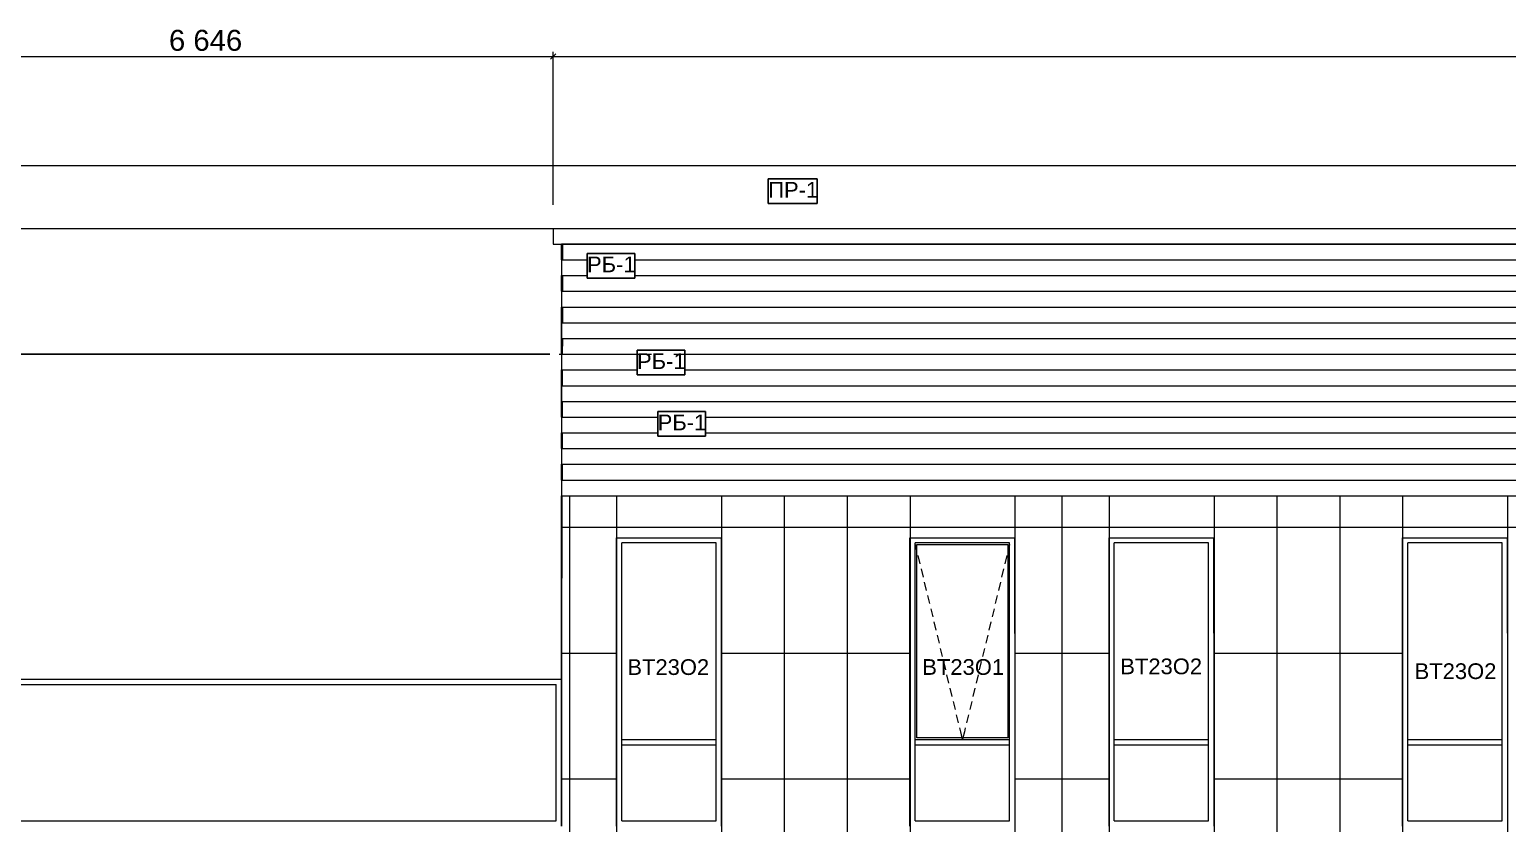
# Model space of a CAD drawing. Header units: millimetres. Extents: x 1499747 to 4341325, y -28481 to 441852.
# Drawn here: x 4182439 to 4196539, y 321029 to 328600 of the extents above; entities that cross this region are included whole.
import ezdxf
from ezdxf.xclip import XClip

# ---------------------------------------------------------------- set-up
doc = ezdxf.new("R2010")
doc.units = ezdxf.units.MM
doc.header["$MEASUREMENT"] = 0
doc.header["$XCLIPFRAME"] = 0
doc.set_wipeout_variables(frame=1)
doc.linetypes.add('Wipeout_Contour', pattern=[1000, 0, -1000])
doc.linetypes.add('Штрих-Штриховая', pattern=[1093.611073, 529.166651, -211.666656, 141.111112, -211.666656])
for name, color, linetype, lineweight in [('2  Фасад_26_0_Ном._пера__20_Ном._пера__1', 1, 'Continuous', 18), ('2  Фасад_26_2D - Общий_Ном._пера__1_Ном._пера__7', 7, 'Continuous', 18), ('2  Фасад_26_2D - Общий_Ном._пера__20_Ном._пера__1', 1, 'Continuous', 18), ('2  Фасад_26_Витражные окна_Ном._пера__1_Ном._пера__7', 7, 'Continuous', 18), ('2  Фасад_26_Витражные окна_Ном._пера__20_Ном._пера__1', 1, 'Continuous', 18), ('2  Фасад_26_Витражные окна_Ном._пера__92_Ном._пера__233', 233, 'Continuous', 18), ('2  Фасад_26_Отделка керамика_Ном._пера__1_Ном._пера__7', 7, 'Continuous', 18), ('2  Фасад_26_Отделка керамика_Ном._пера__74_Ном._пера__255', 255, 'Continuous', 18), ('2  Фасад_26_Парапет_Ном._пера__20_Ном._пера__1', 1, 'Continuous', 18), ('2  Фасад_26_Размер - Общий_Ном._пера__1_Ном._пера__7', 7, 'Continuous', 18), ('2  Фасад_26_Ребра Навес_Ном._пера__1_Ном._пера__7', 7, 'Continuous', 18), ('2  Фасад_26_Сетка кладки_Ном._пера__102_Ном._пера__9', 9, 'Continuous', 18)]:
    doc.layers.add(name, color=color, linetype=linetype, lineweight=lineweight)
doc.layers.add('2  Фасад_26_2D - Общий_Ном._пера__20', color=7, linetype='Continuous')
doc.layers.add('Чертеж и Рисунок', color=7, linetype='Continuous')
doc.styles.add('СГЕНЕРИР_СТИЛЬ_2', font='arial.ttf')

# ---------------------------------------------------------------- blocks, each defined once
blk = doc.blocks.new('Чертеж_6_26', base_point=(1593971, 9692))
at = {"layer": '2  Фасад_26_Витражные окна_Ном._пера__1_Ном._пера__7', "color": 9, "linetype": 'Continuous', "true_color": 0xc7c8ca}
for p, q in [((1601472, 52442), (1601472, 52792)), ((1601522, 52442), (1601522, 52742)), ((1601972, 52742), (1601522, 52742)), ((1602422, 52742), (1601972, 52742)), ((1602422, 52442), (1602422, 52742)), ((1604321, 52442), (1604321, 52742)), ((1604771, 52742), (1604321, 52742)), ((1605221, 52742), (1604771, 52742)), ((1605221, 52442), (1605221, 52742)), ((1605271, 52442), (1605271, 52792)), ((1606221, 52442), (1606221, 52742)), ((1606671, 52742), (1606221, 52742)), ((1607121, 52742), (1606671, 52742)), ((1607121, 52442), (1607121, 52742)), ((1607171, 52442), (1607171, 52792)), ((1609021, 52442), (1609021, 52742)), ((1609471, 52742), (1609021, 52742)), ((1609921, 52742), (1609471, 52742)), ((1609921, 52442), (1609921, 52742)), ((1609971, 52442), (1609971, 52792)), ((1604336, 52727), (1605206, 52727)), ((1604336, 50882), (1604336, 52727)), ((1605206, 52727), (1605206, 50882)), ((1601472, 51042), (1601472, 52442)), ((1601522, 51042), (1601522, 52442)), ((1602422, 51042), (1602422, 52442)), ((1604321, 51042), (1604321, 52442)), ((1605221, 51042), (1605221, 52442)), ((1605271, 51879), (1605271, 52442)), ((1606221, 51042), (1606221, 52442)), ((1607121, 51042), (1607121, 52442)), ((1607171, 51881), (1607171, 52442)), ((1609021, 51042), (1609021, 52442)), ((1609921, 51042), (1609921, 52442)), ((1609971, 51881), (1609971, 52442)), ((1592571, 51442), (1600876, 51442)), ((1592607, 51392), (1600876, 51392)), ((1600876, 51442), (1600946, 51442)), ((1600876, 51392), (1600896, 51392)), ((1600896, 50092), (1600896, 51392)), ((1601472, 50842), (1601472, 51042)), ((1601522, 50867), (1601522, 51042)), ((1602422, 50867), (1602422, 51042)), ((1604321, 50867), (1604321, 51042)), ((1605221, 50867), (1605221, 51042)), ((1606221, 50867), (1606221, 51042)), ((1607121, 50867), (1607121, 51042)), ((1609021, 50867), (1609021, 51042)), ((1609921, 50867), (1609921, 51042)), ((1601472, 50042), (1601472, 50842)), ((1601522, 50867), (1601972, 50867)), ((1601522, 50842), (1601522, 50867)), ((1601522, 50817), (1601522, 50842)), ((1601522, 50817), (1601972, 50817)), ((1601522, 50092), (1601522, 50817)), ((1601972, 50867), (1602422, 50867)), ((1601972, 50817), (1602422, 50817)), ((1602422, 50842), (1602422, 50867)), ((1602422, 50817), (1602422, 50842)), ((1602422, 50092), (1602422, 50817)), ((1604321, 50867), (1604771, 50867)), ((1604321, 50842), (1604321, 50867)), ((1604321, 50817), (1604321, 50842)), ((1604321, 50817), (1604771, 50817)), ((1604321, 50092), (1604321, 50817)), ((1605206, 50882), (1604336, 50882)), ((1604771, 50867), (1605221, 50867)), ((1604771, 50817), (1605221, 50817)), ((1605221, 50842), (1605221, 50867)), ((1605221, 50817), (1605221, 50842)), ((1605221, 50092), (1605221, 50817)), ((1606221, 50867), (1606671, 50867)), ((1606221, 50842), (1606221, 50867)), ((1606221, 50817), (1606221, 50842)), ((1606221, 50817), (1606671, 50817)), ((1606221, 50092), (1606221, 50817)), ((1606671, 50867), (1607121, 50867)), ((1606671, 50817), (1607121, 50817)), ((1607121, 50842), (1607121, 50867)), ((1607121, 50817), (1607121, 50842)), ((1607121, 50092), (1607121, 50817)), ((1609021, 50867), (1609471, 50867)), ((1609021, 50842), (1609021, 50867)), ((1609021, 50817), (1609021, 50842)), ((1609021, 50817), (1609471, 50817)), ((1609021, 50092), (1609021, 50817)), ((1609471, 50867), (1609921, 50867)), ((1609471, 50817), (1609921, 50817)), ((1609921, 50842), (1609921, 50867)), ((1609921, 50817), (1609921, 50842)), ((1609921, 50092), (1609921, 50817)), ((1592607, 50092), (1600876, 50092)), ((1600876, 50092), (1600896, 50092)), ((1601522, 50092), (1601972, 50092)), ((1601972, 50092), (1602422, 50092)), ((1604321, 50092), (1604771, 50092)), ((1604771, 50092), (1605221, 50092)), ((1606221, 50092), (1606671, 50092)), ((1606671, 50092), (1607121, 50092)), ((1609021, 50092), (1609471, 50092)), ((1609471, 50092), (1609921, 50092))]:
    blk.add_line(p, q, dxfattribs=at)
at = {"layer": '2  Фасад_26_Витражные окна_Ном._пера__92_Ном._пера__233', "color": 9, "linetype": 'Continuous', "true_color": 0xc7c8ca}
for p, q in [((1604321, 52726), (1604335, 52669)), ((1604347, 52621), (1604366, 52543)), ((1605196, 52621), (1605177, 52543)), ((1605221, 52726), (1605207, 52669)), ((1604377, 52494), (1604396, 52416)), ((1605165, 52494), (1605146, 52416)), ((1604408, 52368), (1604427, 52290)), ((1605135, 52368), (1605116, 52290)), ((1604438, 52241), (1604457, 52164)), ((1605104, 52241), (1605085, 52164)), ((1604469, 52115), (1604488, 52037)), ((1605074, 52115), (1605055, 52037)), ((1604499, 51989), (1604518, 51911)), ((1605043, 51989), (1605024, 51911)), ((1604530, 51862), (1604549, 51785)), ((1605013, 51862), (1604994, 51785)), ((1604560, 51736), (1604579, 51658)), ((1604591, 51610), (1604610, 51532)), ((1604952, 51610), (1604933, 51532)), ((1604982, 51736), (1604963, 51658)), ((1604621, 51483), (1604640, 51405)), ((1604921, 51483), (1604902, 51405)), ((1604652, 51357), (1604671, 51279)), ((1604891, 51357), (1604872, 51279)), ((1604682, 51231), (1604701, 51153)), ((1604860, 51231), (1604841, 51153)), ((1604713, 51104), (1604732, 51026)), ((1604830, 51104), (1604811, 51026)), ((1604743, 50978), (1604752, 50940)), ((1604752, 50940), (1604766, 50882)), ((1604790, 50940), (1604776, 50882)), ((1604799, 50978), (1604790, 50940)), ((1604766, 50882), (1604770, 50867)), ((1604776, 50882), (1604772, 50867))]:
    blk.add_line(p, q, dxfattribs=at)
at = {"layer": '2  Фасад_26_Отделка керамика_Ном._пера__1_Ном._пера__7', "color": 9, "linetype": 'Continuous', "true_color": 0xc7c8ca}
for p, q in [((1600946, 55592), (1600946, 55592)), ((1600946, 55592), (1600946, 53342)), ((1612371, 55592), (1600946, 55592)), ((1600946, 53192), (1600946, 50042)), ((1601471, 52792), (1602471, 52792)), ((1601471, 50042), (1601471, 52792)), ((1602471, 52792), (1602471, 50042)), ((1604271, 50042), (1604271, 52792)), ((1604271, 52792), (1605271, 52792)), ((1605271, 52792), (1605271, 50042)), ((1606171, 50042), (1606171, 52792)), ((1606171, 52792), (1607171, 52792)), ((1607171, 52792), (1607171, 50042)), ((1608971, 50042), (1608971, 52792)), ((1608971, 52792), (1609971, 52792)), ((1609971, 52792), (1609971, 50042))]:
    blk.add_line(p, q, dxfattribs=at)
at = {"layer": '2  Фасад_26_Отделка керамика_Ном._пера__74_Ном._пера__255', "color": 9, "linetype": 'Continuous', "true_color": 0xc7c8ca}
for p, q in [((1600946, 55442), (1600946, 55592)), ((1600960, 55442), (1600960, 55592)), ((1600946, 55142), (1600946, 55292)), ((1600959, 55142), (1600959, 55292)), ((1600946, 54542), (1600946, 54992)), ((1600958, 54842), (1600959, 54992)), ((1600957, 54542), (1600958, 54692)), ((1600946, 53942), (1600946, 54392)), ((1600957, 54242), (1600957, 54392)), ((1600956, 53942), (1600956, 54092)), ((1600946, 53642), (1600946, 53792)), ((1600955, 53642), (1600956, 53792)), ((1600946, 53342), (1600946, 53492)), ((1600955, 53342), (1600955, 53492)), ((1600946, 50042), (1600954, 53192)), ((1600946, 50042), (1600946, 53192))]:
    blk.add_line(p, q, dxfattribs=at)
at = {"layer": '2  Фасад_26_Парапет_Ном._пера__20_Ном._пера__1', "color": 9, "linetype": 'Continuous', "true_color": 0xc7c8ca}
for p, q in [((1592171, 56342), (1603496, 56342)), ((1603496, 56342), (1612121, 56342)), ((1592171, 55742), (1603496, 55742)), ((1603496, 55742), (1612121, 55742))]:
    blk.add_line(p, q, dxfattribs=at)
at = {"layer": '2  Фасад_26_Размер - Общий_Ном._пера__1_Ном._пера__7', "color": 9, "linetype": 'Continuous', "true_color": 0xc7c8ca}
for p, q in [((1600892, 57406), (1600842, 57356)), ((1600892, 57406), (1600842, 57356)), ((1600867, 55967), (1600867, 57427)), ((1600867, 55967), (1600867, 57427)), ((1594221, 57381), (1600867, 57381)), ((1594221, 57381), (1600867, 57381)), ((1600867, 57381), (1646021, 57381)), ((1588382, 54542), (1600836, 54542)), ((1600836, 54542), (1590041, 54542)), ((1600836, 54542), (1590041, 54542))]:
    blk.add_line(p, q, dxfattribs=at)
at = {"layer": '2  Фасад_26_Ребра Навес_Ном._пера__1_Ном._пера__7', "color": 9, "linetype": 'Continuous', "true_color": 0xc7c8ca}
for p, q in [((1600867, 55742), (1600867, 55592)), ((1600867, 55592), (1612221, 55592)), ((1600946, 55442), (1612221, 55442)), ((1600946, 55442), (1600946, 55292)), ((1600946, 55292), (1612221, 55292)), ((1600946, 55142), (1612221, 55142)), ((1600946, 55142), (1600946, 54992)), ((1600946, 54992), (1612221, 54992)), ((1600946, 54842), (1612221, 54842)), ((1600946, 54842), (1600946, 54692)), ((1600946, 54692), (1612221, 54692)), ((1600946, 54542), (1612221, 54542)), ((1600946, 54542), (1600946, 54392)), ((1600946, 54392), (1612221, 54392)), ((1600946, 54242), (1612221, 54242)), ((1600946, 54242), (1600946, 54092)), ((1600946, 54092), (1612221, 54092)), ((1600946, 53942), (1612221, 53942)), ((1600946, 53942), (1600946, 53792)), ((1600946, 53792), (1612221, 53792)), ((1600946, 53642), (1612221, 53642)), ((1600946, 53642), (1600946, 53492)), ((1600946, 53492), (1612221, 53492)), ((1600946, 53342), (1612221, 53342)), ((1600946, 53342), (1600946, 53192)), ((1600946, 53192), (1612221, 53192))]:
    blk.add_line(p, q, dxfattribs=at)
at = {"layer": '2  Фасад_26_Сетка кладки_Ном._пера__102_Ном._пера__9', "color": 9, "linetype": 'Continuous', "true_color": 0xc7c8ca, "flags": 128}
for points in [[(1601022, 53192), (1601022, 9692)], [(1601472, 53192), (1601472, 9692)], [(1602472, 53192), (1602472, 9692)], [(1603072, 53192), (1603072, 9692)], [(1603672, 53192), (1603672, 9692)], [(1604272, 53192), (1604272, 9692)], [(1604272, 53192), (1604272, 9692)], [(1605272, 53192), (1605272, 9692)], [(1605721, 53192), (1605721, 9692)], [(1606172, 53192), (1606172, 9692)], [(1607172, 53192), (1607172, 9692)], [(1607772, 53192), (1607772, 9692)], [(1608372, 53192), (1608372, 9692)], [(1608972, 53192), (1608972, 9692)], [(1609972, 53192), (1609972, 9692)], [(1600946, 52892), (1631271, 52892)], [(1600946, 51692), (1601472, 51692)], [(1602472, 51692), (1604272, 51692)], [(1605272, 51692), (1606172, 51692)], [(1607172, 51692), (1608972, 51692)], [(1600946, 50492), (1601472, 50492)], [(1602472, 50492), (1604272, 50492)], [(1605272, 50492), (1606172, 50492)], [(1607172, 50492), (1608972, 50492)]]:
    blk.add_lwpolyline(points, dxfattribs=at)
at = {"layer": '2  Фасад_26_Витражные окна_Ном._пера__20_Ном._пера__1', "color": 9, "linetype": 'Continuous', "true_color": 0xc7c8ca, "char_height": 150, "attachment_point": 4, "style": 'СГЕНЕРИР_СТИЛЬ_2'}
for s, insert in [('\\A1;{\\pql;\\fArial|b0|i0|c204|p0;\\W1.000000;ВТ23О2}', (1601575, 51557)), ('\\A1;{\\pql;\\fArial|b0|i0|c204|p0;\\W1.000000;ВТ23О1}', (1604389, 51558)), ('\\A1;{\\pql;\\fArial|b0|i0|c204|p0;\\W1.000000;ВТ23О2}', (1606278, 51564)), ('\\A1;{\\pql;\\fArial|b0|i0|c204|p0;\\W1.000000;ВТ23О2}', (1609086, 51518))]:
    blk.add_mtext(s, dxfattribs=dict(at, insert=insert))
at = {"layer": '2  Фасад_26_Размер - Общий_Ном._пера__1_Ном._пера__7', "color": 9, "linetype": 'Continuous', "true_color": 0xc7c8ca, "insert": (1597201, 57433), "char_height": 200, "attachment_point": 7, "style": 'СГЕНЕРИР_СТИЛЬ_2'}
blk.add_mtext('\\A1;{\\pql;\\fArial|b0|i0|c204|p0;\\W1.000000;6\xa0646}', dxfattribs=at)
at = {"color": 9, "linetype": 'Wipeout_Contour', "ltscale": 6416538.166906189, "true_color": 0xc7c8ca}
blk.add_wipeout([(1602919, 56215), (1602919, 55979), (1603387, 55979), (1603387, 56215)], dxfattribs=at).dxf.layer = '2  Фасад_26_2D - Общий_Ном._пера__20'
at = {"layer": '2  Фасад_26_2D - Общий_Ном._пера__1_Ном._пера__7', "color": 9, "linetype": 'Continuous', "true_color": 0xc7c8ca, "flags": 128}
blk.add_lwpolyline([(1602919, 56215), (1603387, 56215), (1603387, 55979), (1602919, 55979)], close=True, dxfattribs=at)
at = {"layer": '2  Фасад_26_2D - Общий_Ном._пера__20_Ном._пера__1', "color": 9, "linetype": 'Continuous', "true_color": 0xc7c8ca}
for p, q in [((1602919, 56215), (1602919, 55979)), ((1603387, 56215), (1602919, 56215)), ((1603387, 55979), (1603387, 56215)), ((1602919, 55979), (1603387, 55979))]:
    blk.add_line(p, q, dxfattribs=at)
at = {"layer": '2  Фасад_26_2D - Общий_Ном._пера__20_Ном._пера__1', "color": 9, "linetype": 'Continuous', "true_color": 0xc7c8ca, "insert": (1602919, 56110), "char_height": 150, "attachment_point": 4, "style": 'СГЕНЕРИР_СТИЛЬ_2'}
blk.add_mtext('\\A1;{\\pql;\\fArial|b0|i0|c204|p0;\\W1.000000;ПР-1}', dxfattribs=at)
at = {"color": 9, "linetype": 'Wipeout_Contour', "ltscale": 6409500.757858668, "true_color": 0xc7c8ca}
blk.add_wipeout([(1601190, 55504), (1601190, 55268), (1601645, 55268), (1601645, 55504)], dxfattribs=at).dxf.layer = '2  Фасад_26_2D - Общий_Ном._пера__20'
at = {"color": 9, "linetype": 'Wipeout_Contour', "ltscale": 6411280.662149872, "true_color": 0xc7c8ca}
blk.add_wipeout([(1601667, 54581), (1601667, 54345), (1602122, 54345), (1602122, 54581)], dxfattribs=at).dxf.layer = '2  Фасад_26_2D - Общий_Ном._пера__20'
at = {"color": 9, "linetype": 'Wipeout_Contour', "ltscale": 6411988.939025316, "true_color": 0xc7c8ca}
blk.add_wipeout([(1601864, 53997), (1601864, 53761), (1602319, 53761), (1602319, 53997)], dxfattribs=at).dxf.layer = '2  Фасад_26_2D - Общий_Ном._пера__20'
at = {"layer": '2  Фасад_26_0_Ном._пера__20_Ном._пера__1', "color": 9, "linetype": 'Штрих-Штриховая', "true_color": 0xc7c8ca}
blk.add_line((1588154, 54542), (1649362, 54542), dxfattribs=at)
at = {"layer": '2  Фасад_26_2D - Общий_Ном._пера__1_Ном._пера__7', "color": 9, "linetype": 'Continuous', "true_color": 0xc7c8ca, "flags": 128}
for points in [[(1601190, 55504), (1601645, 55504), (1601645, 55268), (1601190, 55268)], [(1601667, 54581), (1602122, 54581), (1602122, 54345), (1601667, 54345)], [(1601864, 53997), (1602319, 53997), (1602319, 53761), (1601864, 53761)]]:
    blk.add_lwpolyline(points, close=True, dxfattribs=at)
at = {"layer": '2  Фасад_26_2D - Общий_Ном._пера__20_Ном._пера__1', "color": 9, "linetype": 'Continuous', "true_color": 0xc7c8ca}
for p, q in [((1601190, 55504), (1601190, 55268)), ((1601645, 55504), (1601190, 55504)), ((1601645, 55268), (1601645, 55504)), ((1601190, 55268), (1601645, 55268)), ((1601667, 54581), (1601667, 54345)), ((1602122, 54581), (1601667, 54581)), ((1602122, 54345), (1602122, 54581)), ((1601667, 54345), (1602122, 54345)), ((1601864, 53997), (1601864, 53761)), ((1602319, 53997), (1601864, 53997)), ((1602319, 53761), (1602319, 53997)), ((1601864, 53761), (1602319, 53761))]:
    blk.add_line(p, q, dxfattribs=at)
at = {"layer": '2  Фасад_26_2D - Общий_Ном._пера__20_Ном._пера__1', "color": 9, "linetype": 'Continuous', "true_color": 0xc7c8ca, "char_height": 150, "attachment_point": 4, "style": 'СГЕНЕРИР_СТИЛЬ_2'}
for insert in [(1601190, 55399), (1601667, 54476), (1601864, 53892)]:
    blk.add_mtext('\\A1;{\\pql;\\fArial|b0|i0|c204|p0;\\W1.000000;РБ-1}', dxfattribs=dict(at, insert=insert))

msp = doc.modelspace()

# ---------------------------------------------------------------- block references
at = {"layer": 'Чертеж и Рисунок', "linetype": 'Continuous'}
ref = msp.add_blockref('Чертеж_6_26', (4180538.6, 280653.8), dxfattribs=at)
XClip(ref).set_block_clipping_path([(1584000, -1363.8745008171), (1668000, 58641.949014614)])

doc.saveas('drawing.dxf')
